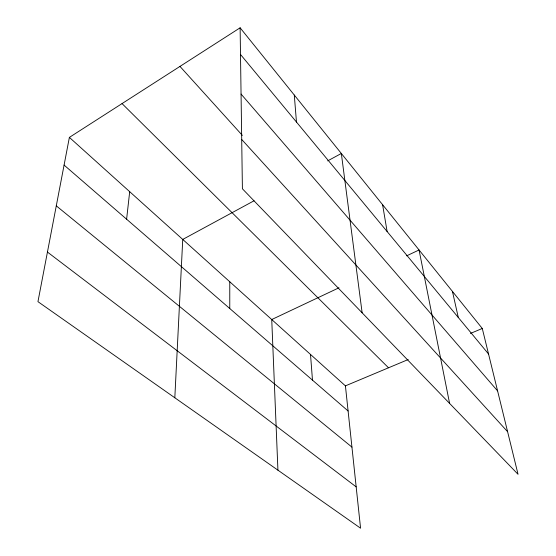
<?xml version="1.0" encoding="UTF-8"?>
<svg xmlns="http://www.w3.org/2000/svg" width="556" height="556" viewBox="0 0 556 556"><rect width="100%" height="100%" fill="white"/><g stroke="black" fill="none" stroke-linecap="round" stroke-linejoin="round"><path stroke-width="0.83" d="M229.767 308.524L229.767 281.76M174.82 397.769L182.743 239.434L254.071 200.772M126.608 219.21L129.694 191.681M69.382 137.395L37.954 301.665L360.566 528.2L345.422 385.864L69.382 137.395L240.122 27.8L482.281 328.471L518.046 474.31L242.402 188.783L240.122 27.8M327.672 160.879L341.335 153.477L362.137 312.813M338.979 287.786L271.738 319.54L277.93 470.174M406.658 255.829L419.057 249.978L449.595 403.406M345.422 385.864L408.215 359.53M470.459 333.433L482.281 328.471M47.441 252.063L356.174 486.875M56.281 205.845L351.941 447.107M64.086 165.076L348.098 410.981M122.042 103.597L388.519 367.787M241.707 139.473L507.593 431.692M179.97 66.414L242.353 135.372M241.061 94.068L497.585 390.896M240.498 54.46L488.543 354.012M452.452 291.441L458.297 317.483M382.591 204.698L387.122 231.525M294.284 95.055L296.473 122.063M310.512 354.436L312.479 380.144"/></g></svg>
